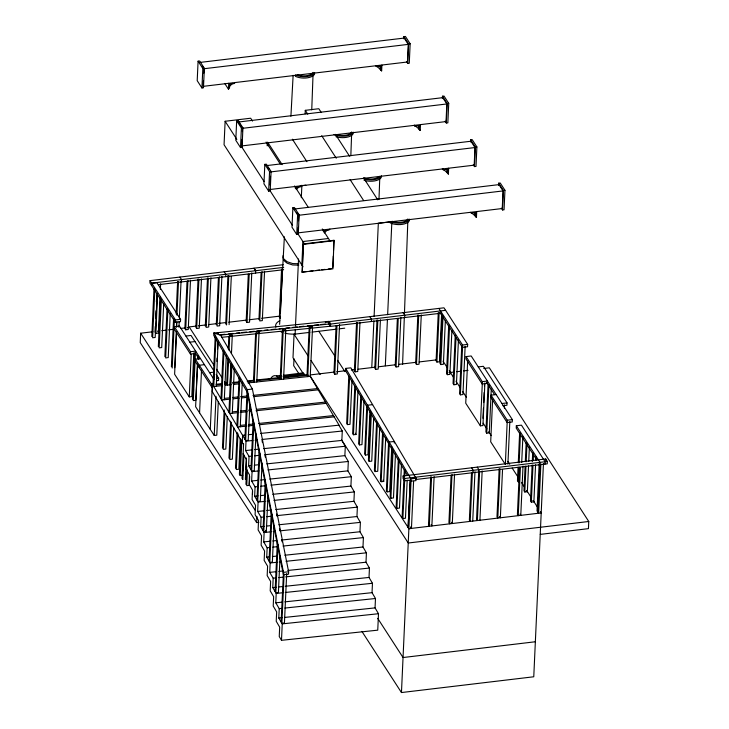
<?xml version="1.0" encoding="UTF-8"?>
<svg xmlns="http://www.w3.org/2000/svg" width="729" height="729" viewBox="0 0 729 729"><rect width="100%" height="100%" fill="white"/><g stroke="black" fill="none" stroke-linecap="round" stroke-linejoin="round"><path stroke-width="1.09" d="M311.748 109.897L313.033 74.668M350.831 155.842L351.615 134.254M378.98 199.427L379.773 177.84M402.581 364.409L404.294 317.817M404.458 313.27L407.83 221.206M216.322 386.252L218.089 341.29M152.871 331.759L140.661 333.208L140.241 342.603L256.672 522.602L258.895 522.338M150.056 280.629L149.946 282.98L151.577 285.495L151.687 283.153L150.056 280.629L254.066 268.226L255.697 270.751M151.796 283.326L151.696 285.668L175.361 322.264L180.473 321.662L180.582 319.311L156.908 282.715L151.796 283.326L175.47 319.922L175.361 322.264M151.814 336.516L154.001 288.32M154.821 289.577L152.634 337.773L155.186 337.472L157.172 293.76M155.268 326.501L155.013 332.105L155.824 333.363L158.384 333.053L160.006 297.195M155.623 318.655L155.979 310.809M156.389 301.842L156.689 295.117M155.824 333.363L157.555 295.254M160.362 289.349L160.617 283.745M158.339 346.594L160.526 298.407M161.346 299.665L159.159 347.861L161.71 347.551L163.697 303.847M164.863 356.681L167.05 308.485M167.87 309.752L165.674 357.939L167.378 357.739M168.235 357.638L170.212 313.926M171.388 366.769L173.575 318.573M172.199 368.027L174.386 319.831M174.34 326.674L174.231 329.016L190.442 354.075L195.545 353.465L195.654 351.114L190.542 351.724L174.34 326.674L179.443 326.063L214.016 379.508M176.154 313.971L177.63 281.467M176.454 326.446L176.609 323.084M176.965 315.238L178.496 281.613M174.75 367.726L176.382 331.859M176.582 327.376L176.837 321.771M176.546 331.668L174.614 374.241L189.267 396.895L191.818 396.585L193.805 352.891M178.96 327.257L179.216 321.653M179.37 318.291L181.047 281.303M181.457 281.941L181.557 279.59L179.926 277.066M187.025 281.467L184.884 328.542L185.704 329.8L188.255 329.499L190.497 280.182M185.704 329.8L187.945 280.483M198.088 61.172L197.204 80.664L201.933 87.972L203.464 87.79L204.348 68.298L199.618 60.99L198.088 61.172L202.817 68.48L201.933 87.972M190.442 354.075L190.542 351.724M203.427 80.846L203.181 86.35L407.456 61.992L408.249 44.378L404.176 38.072L199.901 62.43M203.783 73.137L203.983 68.736L408.249 44.378M189.267 396.895L191.198 354.321M192.456 399.346L194.543 353.392M198.051 279.034L195.864 327.23L196.684 328.487L198.917 279.18M193.458 391.837L193.559 389.596M194.169 376.146L194.269 373.904M195.408 353.529L193.276 400.604L195.828 400.303L197.459 364.436M200.466 358.55L195.354 359.16L195.244 361.511L212.403 388.028M197.714 358.832L197.86 355.47M197.559 364.154L195.627 406.727L214.235 435.486L216.786 435.186L218.308 401.57M201.477 278.87L199.236 328.187L197.532 328.387M198.498 359.497L198.598 357.256M199.199 367.616L199.309 365.265L204.412 364.655M199.573 412.833L201.514 370.259M205.314 326.1L207.501 277.913M208.366 278.05L206.125 327.367L207.829 327.157M208.685 327.057L210.918 277.74M211.456 386.561L211.565 384.21L213.606 383.973M215.52 333.563L218.053 333.226L218.6 334.511L220.486 335.085L330.355 323.904L328.897 321.361L213.87 333.071L213.761 335.422L247.158 391.974L283.381 574.68L288.529 574.142L288.629 571.791L252.416 389.076L220.513 335.067L213.87 333.071L247.268 389.623L283.481 572.338L281.121 621.983M210.28 429.381L212.212 386.807M215.237 335.941L213.005 385.249L213.223 383.007M252.507 121.087L250.658 118.226L225.124 121.269L224.058 144.752L303.009 266.805M216.294 324.797L218.427 277.722M215.939 338.329L213.752 386.525L221.981 385.65M219.347 276.738L217.105 326.054L219.666 325.754L221.898 276.437M235.093 82.541L234.036 83.598L229.69 84.117L229.507 88.109L228.45 89.175L228.715 83.297M214.235 435.486L216.012 396.275M216.221 374.405L218.645 378.16L218.545 380.511L216.495 380.757M225.708 276.656L225.817 274.314L224.186 271.789M220.978 398.754L223.165 350.567M223.912 351.834L221.725 400.021L229.954 399.155M227.931 275.471L225.744 323.667L226.555 324.924L228.797 275.617M236.67 120.75L235.786 140.241L240.515 147.559L242.046 147.367L242.93 127.885L238.201 120.567L236.67 120.75L241.399 128.067L240.515 147.559M224.295 399.756L226.336 354.923M222.445 448.098L224.177 409.99M224.887 413.489L223.265 449.356L225.817 449.055L227.293 416.551M229.106 324.624L231.303 276.428M227.831 359.151L226.71 383.809L227.457 385.076L228.633 359.297M228.286 349.063L228.851 336.734M229.043 350.33L229.699 335.759L228.952 334.493L231.521 334.219L232.278 335.486L231.458 353.419M230.036 384.803L230.947 364.628M228.952 412.259L231.139 364.063M231.886 365.338L229.699 413.525L237.927 412.66M242.064 139.321L241.764 145.928L446.039 121.57L446.841 103.965L442.758 97.659L238.483 122.016L241.982 127.411M242.411 131.621L242.566 128.313L446.841 103.965M228.97 458.186L230.646 421.198M231.467 422.456L229.79 459.443L232.341 459.133L233.763 427.759M232.278 413.261L234.31 368.427M236.925 425.763L239.112 377.567M235.494 468.264L237.125 432.397M239.859 378.834L237.672 427.03L245.91 426.164M237.936 433.664L236.305 469.522L238.009 469.321M240.251 426.757L242.283 381.932M238.866 469.221L240.233 438.958M248.307 274.159L246.165 321.234L246.985 322.491L249.537 322.191L251.778 272.874M240.98 439.569L239.404 474.315L240.224 475.572L242.775 475.272M246.985 322.491L249.172 274.295M240.224 475.572L241.8 440.826M242.256 442.385L242.584 435.341L244.844 435.095M243.595 443.606L242.019 478.352L242.83 479.609L243.951 454.951M242.976 470.788L243.131 467.426M244.898 439.268L247.085 391.072M247.787 393.46L245.646 440.535L248.224 440.261L249.856 404.404M338.839 425.18L342.284 431.012L341.855 440.407L345.3 446.239L344.872 455.634L348.316 461.466L347.888 470.861L351.332 476.693L350.913 486.079L354.358 491.92L353.929 501.306L357.374 507.138L356.946 516.533L360.39 522.365L359.962 531.76L363.406 537.592L362.978 546.987L366.423 552.819L366.004 562.214L369.448 568.046L369.02 577.441L372.464 583.273L372.036 592.668L375.481 598.5L375.052 607.895L378.497 613.727L377.75 630.166L281.494 640.317L282.241 623.878L278.797 618.046L279.225 608.651L275.781 602.819L276.209 593.433L272.764 587.601L273.184 578.206L269.739 572.374L270.167 562.979L266.723 557.147L267.151 547.752L263.707 541.92L264.135 532.525L260.69 526.693L261.119 517.298L257.674 511.466L258.093 502.071L254.649 496.239L255.077 486.844L251.633 481.012L252.061 471.627L248.616 465.785L249.045 456.4L245.6 450.568L246.028 441.173L212.631 384.62L212.303 391.664L243.459 444.408M245.381 479.308L246.347 458.012M245.928 484.393L246.739 466.46M247.459 469.968L246.739 485.66L249.3 485.35L249.701 476.383M255.615 333.909L253.482 380.985L254.23 382.251L256.417 334.055M250.94 469.722L253.173 420.405M270.204 190.962L271.088 171.47L266.358 164.153L264.827 164.344L263.944 183.826L268.664 191.144L270.204 190.962L292.429 225.316M253.874 422.793L251.687 470.989L254.257 470.715L255.943 433.728M258.95 319.657L261.091 272.582M267.16 145.818L267.297 142.884M256.799 381.978L259.041 332.661L258.294 331.394L255.715 331.668L256.471 332.934L259.041 332.661M262.003 271.598L259.761 320.915L262.322 320.614L264.554 271.297M268.19 145.7L268.272 143.704M252.453 494.481L252.599 491.118M268.664 191.144L269.557 171.652L264.827 164.344M270.113 185.111L270.514 176.309M256.973 500.176L259.159 451.98M256.672 522.602L256.954 516.342M259.907 453.247L257.72 501.443L260.299 501.169L262.03 463.061M263.005 530.621L265.247 481.313M265.894 484.821L263.761 531.888L266.331 531.623L267.962 495.756M279.38 317.224L281.567 269.028M269.047 561.075L271.288 511.758M280.191 318.482L280.291 316.24M280.446 312.878L282.433 269.165M271.981 514.145L269.794 562.341L272.364 562.068L273.995 526.21M282.387 331.084L280.246 378.16L280.993 379.426L283.235 330.109L282.488 328.843L285.057 328.569L285.804 329.836L283.235 330.109M283.572 379.153L285.759 330.957M275.079 591.529L277.321 542.212M292.885 207.71L291.992 227.202L296.721 234.51L298.261 234.328L299.145 214.836L294.416 207.528L292.885 207.71L297.614 215.028L296.721 234.51M278.022 544.599L275.826 592.795L278.405 592.522L280.082 555.534M295.363 188.428L295.455 186.469M296.339 189.285L296.43 187.289L300.767 186.77L301.833 185.713M298.225 227.384L297.97 232.888L502.245 208.53L503.046 190.925L498.973 184.619L294.698 208.977M298.526 220.778L298.772 215.274L503.046 190.925M309.825 332.36L294.06 334.237L292.994 357.72L303.911 374.606M284.11 573.933L281.868 623.249L284.438 622.976L286.679 573.659M293.997 358.859L293.687 365.666L298.598 373.257M295.136 333.891L295.336 329.353M295.491 325.945L298.535 258.995M301.314 197.714L301.888 185.23M305.132 113.742L305.287 110.334L318.828 108.721L321.279 112.521M301.852 265.028L302.918 241.545L328.46 238.501M302.07 272.127L303.355 243.951L333.991 240.297L332.943 268.828L302.07 272.127L306.453 271.607M302.298 272.482L303.355 243.951M309.205 327.139L307.009 375.335L307.766 376.601L309.998 327.285L309.251 326.018L311.83 325.745L312.577 327.011L309.998 327.285M260.7 433.427L339.067 425.153L310.235 376.337L312.522 328.132M323.421 231.804L323.512 229.845M324.396 232.66L324.487 230.665L328.825 230.145L329.891 229.079M332.761 267.343L333.271 256.07M333.536 250.439L333.991 240.297M441.018 313.215L330.519 326.392L330.629 324.041L328.998 321.516L443.979 307.811L467.654 344.407L467.544 346.749L462.441 347.359L439.979 312.641M336.087 325.918L333.955 372.993L334.766 374.25L337.317 373.95L339.559 324.633M334.766 374.25L336.953 326.054M345.71 368.391L410.937 478.825L410.828 481.176L415.977 480.63L416.077 478.279L350.859 367.844L345.71 368.391L345.61 370.742L407.393 475.363M348.817 376.264L346.676 423.339L347.423 424.606L350.002 424.333L351.979 380.629M347.423 424.606L349.565 377.531M356.563 322.364L354.376 370.551L355.196 371.817L357.748 371.508L359.989 322.2M355.196 371.817L357.438 322.5M354.804 386.406L352.663 433.482L353.419 434.748L355.989 434.484L357.975 390.771M353.419 434.748L355.606 386.561M360.846 395.437L358.659 443.624L359.406 444.9L361.976 444.626L363.962 400.914M359.406 444.9L361.593 396.704M381.914 65.036L381.65 70.904L380.019 69.082L380.155 66.084M380.675 70.084L380.857 66.093L376.51 66.612L375.535 65.792M366.833 405.579L364.646 453.775L365.393 455.042L367.972 454.768L369.958 411.056M367.343 407.547L367.452 405.206L372.601 404.659M365.393 455.042L367.589 406.846M371.371 321.516L371.48 319.165L369.849 316.65M371.781 367.38L373.895 320.851M374.105 316.313L378.333 223.256L391.865 221.643M370.605 411.958L368.418 460.154L369.166 461.421L371.735 461.147L373.676 418.555M369.166 461.421L371.353 413.225M376.993 319.922L374.806 368.118L375.617 369.384L378.178 369.074L380.41 319.758M375.617 369.384L377.859 320.067M376.592 422.1L374.405 470.296L375.153 471.563L377.731 471.289L379.718 427.586M375.153 471.563L377.349 423.367M385.322 365.758L387.436 319.238M387.646 314.691L391.819 222.773M382.588 432.242L380.401 480.438L381.149 481.705L383.718 481.441L385.705 437.728M381.149 481.705L383.281 434.639M403.793 38.801L403.893 36.632L405.424 36.45L410.154 43.758L409.27 63.25L407.739 63.432L406.554 61.61M388.575 442.394L386.388 490.581L387.135 491.847L389.714 491.583L391.746 446.749M389.086 444.362L389.195 442.011L394.343 441.473L394.271 443.041M387.135 491.847L389.322 443.66M407.739 63.432L408.623 43.94L403.893 36.632M397.369 318.609L395.236 365.685L396.047 366.942L398.599 366.641L400.841 317.325M392.348 448.772L390.161 496.968L390.908 498.235L393.478 497.962L395.464 454.249M396.047 366.942L398.234 318.746M390.908 498.235L393.095 450.039M404.65 317.552L404.759 315.201L403.128 312.677M398.389 457.794L396.148 507.111L396.895 508.377L399.474 508.104L401.451 464.391M396.895 508.377L399.082 460.181M420.505 124.613L420.232 130.491L418.601 128.659L418.738 125.67M415.885 479.491L547.251 463.835L547.361 461.484L545.729 458.96L403.128 475.964L403.019 478.315L404.65 480.83L410.263 480.165M419.257 129.671L419.439 125.68L415.102 126.199L414.118 125.379M403.866 479.144L402.135 517.253L402.882 518.519L405.461 518.246L407.192 480.138M403.966 476.903L404.276 470.178M402.882 518.519L404.759 478.488L403.128 475.964M404.823 475.928L405.078 470.323M413.589 481.322L411.448 528.388L408.878 528.662L408.131 527.395L410.217 480.365M408.131 527.395L410.263 480.32M417.854 315.056L415.658 363.252L416.478 364.509L419.029 364.208L421.271 314.892M543.442 463.608L533.765 676.776L401.46 692.55L411.065 480.466M416.478 364.509L418.719 315.192M442.375 98.379L442.476 96.219L444.007 96.037L448.736 103.345L447.852 122.837L446.321 123.019L445.137 121.187M446.321 123.019L447.205 103.527L442.476 96.219M430.702 476.802L428.506 524.998L429.326 526.265L431.568 476.948M438.275 312.623L436.088 360.809L436.908 362.076L439.459 361.766L441.592 314.7M436.908 362.076L439.14 312.759M448.654 168.208L448.39 174.076L446.759 172.254L446.895 169.256M447.415 173.256L447.588 169.265L443.25 169.784L442.275 168.964M434.119 476.638L431.878 525.955L431.067 524.698M442.193 315.138L440.006 363.334L440.826 364.591L443.378 364.29L445.364 320.578M440.826 364.591L443.013 316.395M448.718 325.225L446.531 373.421L447.342 374.679L449.902 374.369L451.889 330.665M447.342 374.679L449.538 326.483M455.242 335.304L453.055 383.5L453.866 384.757L456.427 384.456L458.459 339.623M453.866 384.757L456.008 337.691M451.078 475.49L448.936 522.565L449.757 523.823L451.989 474.506M454.55 474.205L452.308 523.522L451.488 522.265M470.533 141.964L470.633 139.804L472.164 139.622L476.894 146.93L476.01 166.422L474.47 166.604L473.294 164.772M461.767 345.391L459.58 393.587L460.391 394.845L462.942 394.544L465.138 346.348M462.441 347.359L462.55 345.017L438.876 308.422M460.391 394.845L462.578 346.649M266.641 165.601L470.916 141.244L474.989 147.55L474.187 165.164L269.912 189.513M474.47 166.604L475.363 147.112L470.633 139.804M466.077 356.581L465.977 358.932L482.179 383.983L487.291 383.372L487.391 381.03L482.288 381.632L466.077 356.581L471.189 355.971L512.359 419.622L512.25 421.973L507.147 422.583L490.936 397.524L491.045 395.173L496.148 394.562M467.663 360.618L465.731 403.192L480.384 425.845L482.935 425.545L484.876 382.971M476.711 211.574L476.447 217.452L474.816 215.62L474.953 212.631M475.463 216.631L475.645 212.64L471.308 213.16L470.333 212.339M471.499 473.057L469.367 520.132L470.178 521.39L472.419 472.073M473.121 472.674L473.23 470.323L471.599 467.799M472.729 521.089L474.971 471.772M482.179 383.983L482.288 381.632M480.384 425.845L482.316 383.272M478.743 471.08L476.556 519.276L477.367 520.533L479.609 471.216M478.78 471.991L478.889 469.649L477.258 467.125M482.972 418.3L483.427 408.213M483.682 402.608L484.138 392.521M484.448 385.796L484.548 383.554M479.928 520.233L482.161 470.916M488.056 384.839L485.915 431.914L486.735 433.172L489.287 432.871L491.273 389.158M486.735 433.172L488.922 384.976M498.59 185.339L498.691 183.179L500.222 182.988L504.951 190.305L504.058 209.797L502.527 209.979L501.352 208.148M492.631 399.219L490.699 441.792L505.352 464.446L507.256 420.232L491.045 395.173M502.527 209.979L503.411 190.488L498.691 183.179M499.174 468.647L496.987 516.834L497.798 518.1L500.039 468.783M504.368 408.204L504.523 404.841M502.536 469.594L500.349 517.79L499.538 516.533M478.26 366.915L483.373 366.304L507.047 402.9L506.937 405.251L502.855 405.734M507.903 464.136L509.835 421.562M545.01 464.1L545.11 461.749L521.445 425.153L516.332 425.763L516.223 428.114L536.863 460.017M518.073 467.234L517.462 480.675L518.283 481.942L518.939 467.371M518.283 462.751L519.659 432.488M519.148 462.888L520.47 433.746M519.549 467.325L517.408 514.401L518.228 515.658L520.415 467.471M521.7 462.578L522.866 436.808M523.021 466.041L520.779 515.357L519.959 514.1M525.108 466.104L523.987 490.763L524.807 492.02L527.359 491.72L528.525 465.94M525.308 461.621L526.174 442.567M524.807 492.02L525.974 466.25M526.174 461.767L526.994 443.833M528.735 461.457L529.391 446.886M532.143 464.984L530.512 500.85L531.323 502.108L533.883 501.807L535.56 464.82M532.288 461.621L532.699 452.654M531.323 502.108L533.008 465.12M533.209 460.637L533.519 453.912M535.76 460.336L535.915 456.974M539.168 463.854L537.036 510.929L537.847 512.195L540.007 462.359L516.332 425.763M540.891 463.908L538.649 513.225L537.838 511.968M545.656 460.528L545.729 458.96M483.746 368.482L489.35 367.808L588.759 521.49L588.44 528.643L540.235 534.393M279.626 324.369L284.374 236.807M290.907 116.266L293.131 75.324M216.887 361.447L217.078 358.085M217.579 349.118L217.889 343.514M213.542 379.627L213.98 375.134M229.608 86.35L232.624 83.343M296.348 189.522L299.364 186.515M324.405 232.897L327.421 229.89M270.696 378.615A40.551 11.801 83 0 1 275.817 375.799L281.121 375.599M283.344 375.326L303.41 372.847M280.856 376.629L277.512 377.048A8.976 2.615 83 0 0 276.71 376.182L276.665 376.146M283.08 376.355L304.257 373.749M202.817 68.48L204.348 68.298M408.623 43.94L410.154 43.758M241.399 128.067L242.93 127.885M447.205 103.527L448.736 103.345M269.557 171.652L271.088 171.47M475.363 147.112L476.894 146.93M270.714 171.907L474.989 147.55M297.614 215.028L299.145 214.836M503.411 190.488L504.951 190.305M303.583 244.306L334.219 240.652M283.198 264.7L253.993 268.181L255.624 270.705L255.587 273.102L158.321 284.693M151.687 283.153L283.709 267.361M255.514 273.056L283.599 269.703M309.734 271.215L313.014 270.823M316.295 270.432L319.584 270.04M321.771 269.776L325.052 269.384M328.332 268.992L331.622 268.6M175.47 319.922L180.582 319.311M195.973 326.118L189.185 326.92L214.126 365.484M198.233 325.845L206.143 324.897M208.412 324.633L216.322 323.685M218.582 323.421L226.5 322.473M228.76 322.209L246.858 320.049M249.118 319.776L259.296 318.564M261.556 318.291L279.654 316.14M157.309 331.221L159.523 330.957M161.747 330.693L166.185 330.164M168.399 329.9L172.846 329.371M180.61 328.451L185.048 327.922M187.262 327.649L189.485 327.385M185.922 336.069L191.025 335.458L214.089 371.116M330.629 324.041L445.61 310.326M189.868 342.174L194.98 341.564M312.076 332.096L336.862 329.116M339.113 328.852L344.753 328.178M209.588 372.665L213.679 372.173M462.55 345.017L467.654 344.407M216.604 378.406L218.645 378.16M310.618 374.879L334.365 372.054M336.625 371.781L345.674 370.706M351.332 370.031L354.722 369.621M358.112 369.22L375.08 367.197M378.469 366.796L395.428 364.773M398.827 364.363L415.785 362.34M419.175 361.939L436.142 359.916M448.991 372.619L453.474 372.091M456.837 371.69L461.329 371.152M463.571 370.888L468.054 370.35M501.935 403.511L507.047 402.9M507.256 420.232L512.359 419.622M404.759 478.488L547.361 461.484M588.759 521.49L408.249 543.014L341.564 439.924M535.359 641.757L403.046 657.531L377.704 618.356M300.22 185.822L305.879 185.202M229.699 335.759L232.278 335.486M215.994 384.265L221.607 383.673M224.969 383.317L227.211 383.08M232.824 382.488L239.549 381.777M247.404 380.948L254.139 380.237M256.38 380L279.945 377.513M283.308 377.157L306.863 374.67M216.704 384.866L222.363 384.265M224.623 384.028L226.892 383.791M232.551 383.19L239.34 382.47M247.259 381.641L254.047 380.921M256.307 380.684L281.203 378.059M283.463 377.813L308.358 375.189M225.379 385.295L231.029 384.693M233.298 384.456L238.957 383.864M248.006 382.907L310.335 376.328M247.268 389.623L252.416 389.076M224.678 398.362L230.337 397.77M232.606 397.533L238.255 396.931M240.524 396.694L247.313 395.975M252.972 395.382L317.461 388.575M233.353 398.799L239.012 398.198M241.272 397.961L248.06 397.241M253.719 396.649L318.209 389.842M232.66 411.867L238.31 411.274M240.579 411.038L246.238 410.436M248.498 410.199L250.758 409.962M256.417 409.361L325.435 402.08M240.196 412.423L246.985 411.703M249.245 411.466L251.505 411.229M256.034 410.746L326.182 403.347M240.634 425.372L246.293 424.779M248.553 424.533L253.081 424.059M258.731 423.467L333.408 415.585M248.17 425.927L253.829 425.326M259.488 424.734L334.155 416.851M248.243 434.739L252.772 434.265M246.028 441.173L252.817 440.453M255.086 440.216L257.346 439.979M261.875 439.496L342.284 431.012M245.6 450.568L252.389 449.848M254.658 449.611L259.187 449.128M263.716 448.654L341.855 440.407M249.045 456.4L251.305 456.154M254.703 455.798L259.232 455.324M264.9 454.723L345.3 446.239M248.616 465.785L250.885 465.549M254.275 465.193L258.804 464.71M266.732 463.881L344.872 455.634M252.061 471.627L258.859 470.907M267.917 469.95L348.316 461.466M251.633 481.012L258.43 480.302M260.69 480.056L265.219 479.582M269.757 479.099L347.888 470.861M255.077 486.844L257.346 486.608M260.745 486.252L265.274 485.769M270.933 485.177L351.332 476.693M410.937 478.825L416.077 478.279M254.649 496.239L258.048 495.884M260.317 495.647L264.846 495.164M272.774 494.326L350.913 486.079M258.093 502.071L264.891 501.361M267.16 501.115L269.42 500.878M273.949 500.404L354.358 491.92M257.674 511.466L264.463 510.747M266.732 510.51L271.261 510.036M275.79 509.553L353.929 501.306M261.119 517.298L264.509 516.943M266.778 516.706L271.306 516.223M276.965 515.631L357.374 507.138M260.69 526.693L264.089 526.338M266.349 526.092L270.878 525.618M278.806 524.78L356.946 516.533M264.135 532.525L270.924 531.806M273.193 531.569L275.453 531.332M279.991 530.849L360.39 522.365M263.707 541.92L270.505 541.2M272.764 540.964L276.163 540.608M281.822 540.007L359.962 531.76M267.151 547.752L270.55 547.397M272.81 547.151L277.339 546.677M283.007 546.076L363.406 537.592M266.723 557.147L268.992 556.91M272.382 556.546L276.92 556.072M284.839 555.234L362.978 546.987M270.167 562.979L276.965 562.259M279.225 562.023L281.494 561.786M286.023 561.303L366.423 552.819M269.739 572.374L276.537 571.654M278.806 571.418L283.335 570.935M287.864 570.461L366.004 562.214M283.481 572.338L288.629 571.791M273.184 578.206L275.453 577.96M278.852 577.605L283.381 577.131M285.64 576.885L369.448 568.046M272.764 587.601L276.154 587.237M278.423 587L282.952 586.517M285.221 586.28L369.02 577.441M276.209 593.433L282.998 592.713M285.267 592.477L372.464 583.273M275.781 602.819L282.57 602.108M284.839 601.862L372.036 592.668M279.225 608.651L281.485 608.414M284.884 608.059L375.481 598.5M278.797 618.046L282.196 617.691M284.456 617.454L375.052 607.895M282.241 623.878L378.497 613.727M325.334 322.3L327.913 322.036L328.651 323.312M221.662 334.62L225.042 334.274M228.423 333.928L232.934 333.472M236.314 333.126L239.704 332.779M241.955 332.552L246.466 332.087M249.847 331.75L254.357 331.285M256.617 331.057L261.128 330.601M264.509 330.255L267.889 329.909M271.279 329.563L275.79 329.107M279.171 328.761L282.551 328.414M285.932 328.068L289.322 327.731M292.703 327.385L297.213 326.929M299.464 326.692L303.975 326.237M307.365 325.89L310.745 325.544M314.126 325.207L318.637 324.742M320.897 324.514L325.407 324.059M221.552 337.317L330.246 326.246L328.788 323.712M298.872 263.752L292.739 263.579L287.153 261.766L283.627 258.804L283.098 255.487M298.808 265.156L292.675 264.982L287.089 263.178L283.563 260.217L283.034 256.9M213.87 333.071L215.529 333.572M376.693 66.303L380.019 69.082M418.601 128.659L414.446 125.188L415.102 126.199M446.759 172.254L442.603 168.773L443.25 169.784M471.49 212.841L474.816 215.62M380.483 69.109L381.65 70.904M418.492 127.785L420.232 130.491M446.64 171.379L448.39 174.076M475.281 215.647L476.447 217.452M335.395 134.346L349.519 156.17M363.634 177.994L377.75 199.819M486.653 382.397L494.544 394.599M305.287 110.334L307.738 114.134M321.689 135.703L336.26 158.22M350.093 179.607L363.598 200.484M443.032 361.156L447.351 367.835M449.21 370.697L453.529 377.376M455.999 381.194L460.318 387.883M462.787 391.701L466.496 397.423M483.163 423.194L486.872 428.925M488.722 431.787L491.191 435.605M507.867 461.375L509.717 464.245M512.186 468.064L517.745 476.648M521.445 482.379L524.534 487.154M527.003 490.972L531.323 497.652M533.181 500.513L537.501 507.193M540.389 511.658L541.21 512.924L408.896 528.698L310.107 375.973M526.538 490.462L527.359 491.72M533.063 500.541L533.883 501.807M292.384 139.193L306.945 161.72M267.616 142.155L282.178 164.672M266.094 142.091L280.291 164.043M294.498 185.995L308.075 207M322.282 228.952L330.182 241.171M224.951 83.771L228.45 89.175M202.234 66.029L203.4 67.833M267.807 167.406L268.974 169.201M297.022 212.576L298.188 214.372M225.124 121.269L236.852 139.403M241.791 147.039L264.026 181.403M297.979 233.909L304.649 244.215M328.888 323.867L330.519 326.392M318.819 331.267L335.212 356.609M337.636 360.354L344.917 371.617M294.06 334.237L308.012 355.807M311.046 360.5L320.149 374.569M410.637 527.131L411.448 528.388L410.7 527.122M216.595 369.293L222.135 377.868M224.605 381.677L226.272 384.256M194.916 352.49L199.163 359.06M195.354 359.16L213.114 386.607M361.903 631.396L401.46 692.55M140.661 333.208L255.25 510.346M355.242 433.208L355.989 434.484M382.971 480.165L383.718 481.441M243.03 453.803L246.475 459.635L246.047 469.029L249.491 474.861L249.072 484.256L252.516 490.088L252.088 499.483L255.533 505.315L255.104 514.71L258.549 520.542L258.121 529.937L261.565 535.769L261.137 545.164L264.581 550.996L264.153 560.382L267.598 566.214L267.178 575.609L270.623 581.441L270.195 590.836L273.639 596.668L273.211 606.063L276.656 611.895L276.227 621.29L279.672 627.122L279.243 636.517L281.494 640.317M265.584 530.357L266.331 531.623M262.021 440.453L262.467 442.676M264.9 454.932L265.338 457.156M276.601 513.981L277.038 516.205M279.471 528.461L279.909 530.694M281.676 539.606L282.123 541.829M381.367 177.193A11.691 5.632 2.6 0 1 364.044 180.254M381.431 175.78A11.691 5.632 2.6 0 1 363.078 178.477M379.344 176.345A10.078 4.857 2.6 0 1 364.035 177.885M295.591 334.01A16.093 7.755 2.6 0 1 284.857 333.135M282.724 332.479A16.093 7.755 2.6 0 1 280.865 331.713M275.863 327.184A16.093 7.755 2.6 0 1 279.79 320.705M314.627 74.021A11.691 5.632 2.6 0 1 295.354 76.317M314.691 72.618A11.691 5.632 2.6 0 1 295.418 74.914M313.115 72.399A10.078 4.857 2.6 0 1 297.295 74.722M409.416 220.568A11.691 5.632 2.6 0 1 390.152 222.864M409.488 219.156A11.691 5.632 2.6 0 1 390.215 221.452M407.912 218.937A10.078 4.857 2.6 0 1 392.093 221.261M353.21 133.607A11.691 5.632 2.6 0 1 335.896 136.669M353.273 132.195A11.691 5.632 2.6 0 1 334 134.491M351.706 131.976A10.078 4.857 2.6 0 1 336.771 134.619"/></g></svg>
